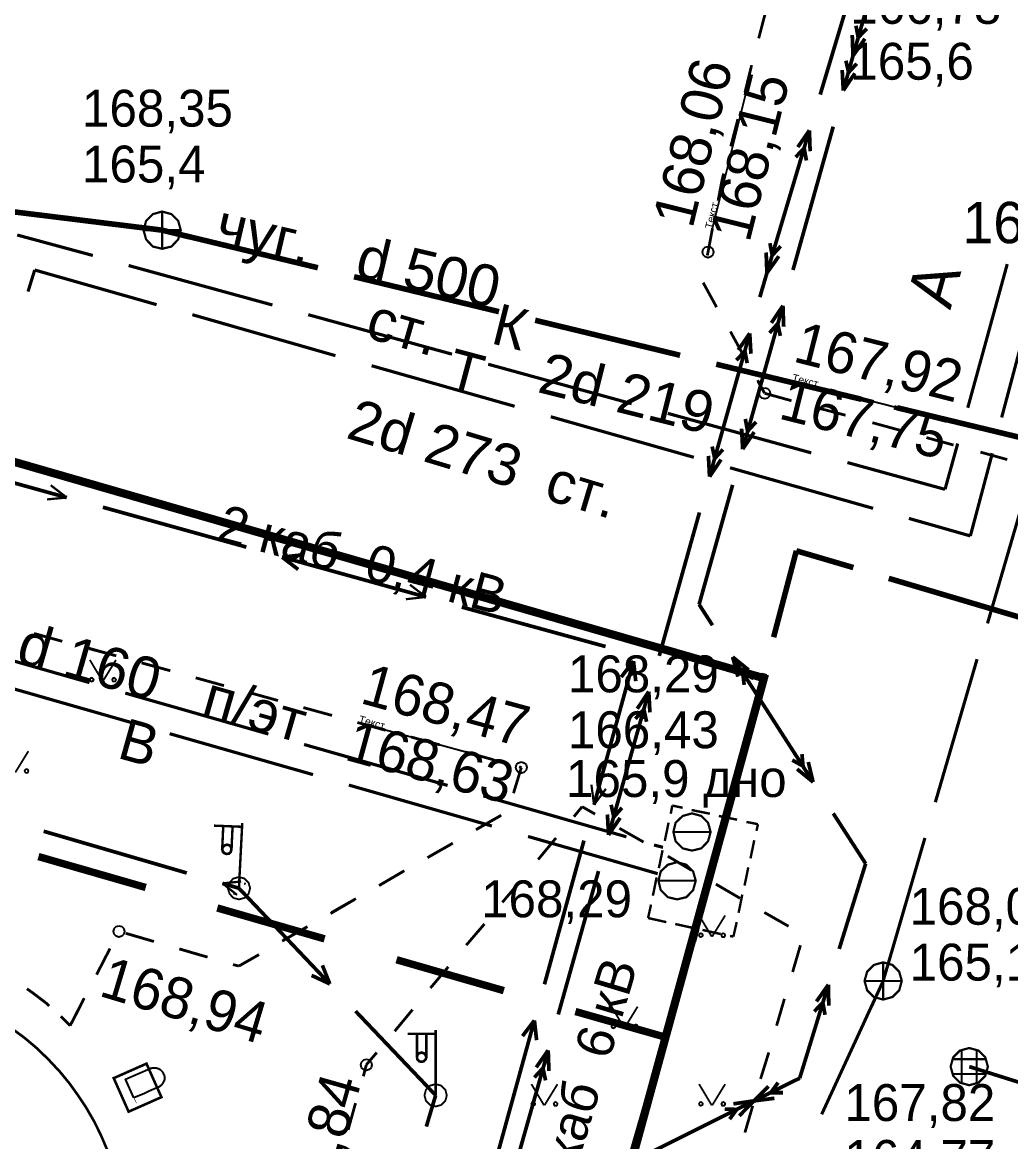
# Model space of a CAD drawing. Extents: x -2634 to -2115, y -2142 to -1393.
# Drawn here: x -2257.2 to -2230.68, y -1646.14 to -1616.09 of the extents above; entities that cross this region are included whole.
import ezdxf

# ---------------------------------------------------------------- set-up
doc = ezdxf.new("R2010")
doc.units = 0
doc.header["$MEASUREMENT"] = 0
for name, color, linetype in [('500_Геодез-Пункты_гео', 7, 'Continuous'), ('500_Дополн-Бордюры__п', 7, 'Continuous'), ('500_Дороги-Проезжие_ч', 7, 'Continuous'), ('500_Линии_-Фонари_час', 7, 'Continuous'), ('500_Линии_-Электрокаб', 7, 'Continuous'), ('500_Объект-Опоры', 7, 'Continuous'), ('500_Растит-Газоны__са', 7, 'Continuous'), ('500_Рельеф-Высотные_о', 7, 'Continuous'), ('500_Сооруж-Памятники_', 7, 'Continuous'), ('500_Строен-Здания', 7, 'Continuous'), ('500_Трубоп-Водопровод', 7, 'Continuous'), ('500_Трубоп-Канализаци', 7, 'Continuous'), ('500_Трубоп-Смотровые_', 7, 'Continuous'), ('500_Трубоп-Сооружения', 7, 'Continuous'), ('500_Трубоп-Теплосети', 7, 'Continuous'), ('Красные_ли-Красные_ли', 7, 'Continuous'), ('Красные_ли-Линии_регу', 7, 'Continuous')]:
    doc.layers.add(name, color=color, linetype=linetype)
doc.styles.add('TARIAL', font='Arial')

# ---------------------------------------------------------------- blocks, each defined once
blk = doc.blocks.new('block_25')
at = {"layer": '500_Растит-Газоны__са', "color": 0, "const_width": 0.05}
for points in [[(2.35, 3.02), (2.69, 2.45)], [(2.7, 2.45), (3.05, 3.02)], [(0, 0.57), (0.34, 0)], [(0.35, 0), (0.7, 0.57)]]:
    blk.add_lwpolyline(points, dxfattribs=at)
for points in [[(2.4, 2.54), (2.42, 2.53), (2.44, 2.51), (2.45, 2.49), (2.44, 2.46), (2.42, 2.45), (2.4, 2.44), (2.37, 2.45), (2.36, 2.46), (2.35, 2.49), (2.36, 2.51), (2.37, 2.53)], [(3, 2.54), (3.02, 2.53), (3.04, 2.51), (3.05, 2.49), (3.04, 2.46), (3.02, 2.44), (3, 2.44), (2.97, 2.44), (2.96, 2.46), (2.95, 2.49), (2.96, 2.51), (2.97, 2.53)], [(0.05, 0.09), (0.07, 0.08), (0.09, 0.06), (0.1, 0.04), (0.09, 0.01), (0.07, 0), (0.05, -0.01), (0.02, 0), (0.01, 0.01), (0, 0.04), (0.01, 0.06), (0.02, 0.08)], [(0.65, 0.09), (0.68, 0.08), (0.69, 0.06), (0.7, 0.04), (0.69, 0.01), (0.68, -0.01), (0.65, -0.01), (0.63, -0.01), (0.61, 0.01), (0.6, 0.04), (0.61, 0.06), (0.63, 0.08)]]:
    blk.add_lwpolyline(points, close=True, dxfattribs=at)

msp = doc.modelspace()

# ---------------------------------------------------------------- linework, layer by layer
at = {"layer": '500_Дополн-Бордюры__п', "color": 1, "const_width": 0.075}
for points in [[(-2237.25, -1615.79), (-2237.44, -1616.52)], [(-2237.63, -1617.24), (-2237.81, -1617.97)], [(-2238, -1618.69), (-2238.19, -1619.42)], [(-2238.38, -1620.15), (-2238.42, -1620.3)], [(-2238.42, -1620.3), (-2238.53, -1620.88)], [(-2238.68, -1621.62), (-2238.8, -1622.26)], [(-2238.8, -1622.26), (-2238.82, -1622.35)], [(-2238.93, -1623.08), (-2238.57, -1623.74)], [(-2238.2, -1624.39), (-2237.84, -1625.05)], [(-2237.47, -1625.7), (-2237.28, -1626.05)], [(-2237.28, -1626.05), (-2237.45, -1625.75)], [(-2237.28, -1626.05), (-2236.56, -1626.25)], [(-2235.83, -1626.45), (-2235.11, -1626.64)], [(-2234.39, -1626.84), (-2233.66, -1627.04)], [(-2232.94, -1627.24), (-2232.21, -1627.44)], [(-2231.49, -1627.63), (-2230.77, -1627.83)], [(-2256.89, -1632.5), (-2256.17, -1632.7)], [(-2256.85, -1632.51), (-2256.13, -1632.71)], [(-2255.44, -1632.89), (-2254.72, -1633.09)], [(-2255.4, -1632.91), (-2254.68, -1633.1)], [(-2254, -1633.29), (-2253.27, -1633.49)], [(-2253.96, -1633.3), (-2253.23, -1633.5)], [(-2252.55, -1633.69), (-2251.83, -1633.89)], [(-2252.51, -1633.7), (-2251.79, -1633.9)], [(-2251.1, -1634.09), (-2250.38, -1634.29)], [(-2251.06, -1634.1), (-2250.34, -1634.3)], [(-2249.66, -1634.49), (-2248.93, -1634.69)], [(-2249.62, -1634.5), (-2248.89, -1634.7)], [(-2248.21, -1634.89), (-2247.49, -1635.08)], [(-2248.17, -1634.9), (-2247.45, -1635.1)], [(-2246.77, -1635.28), (-2246.04, -1635.48)], [(-2246.73, -1635.29), (-2246, -1635.49)], [(-2245.32, -1635.68), (-2244.6, -1635.88)], [(-2245.28, -1635.69), (-2244.56, -1635.89)], [(-2243.87, -1636.08), (-2243.81, -1636.1)], [(-2243.83, -1636.09), (-2243.81, -1636.1)], [(-2243.81, -1636.1), (-2244.02, -1636.79)], [(-2243.81, -1636.1), (-2244.01, -1636.75)], [(-2242.18, -1637.15), (-2242.4, -1637.42)], [(-2241.83, -1637.35), (-2242.18, -1637.15)], [(-2244.38, -1637.4), (-2245.03, -1637.77)], [(-2244.35, -1637.38), (-2245, -1637.75)], [(-2240.53, -1638.1), (-2241.18, -1637.73)], [(-2245.68, -1638.15), (-2246.33, -1638.52)], [(-2245.65, -1638.13), (-2246.3, -1638.5)], [(-2242.88, -1637.99), (-2243.36, -1638.57)], [(-2239.24, -1638.86), (-2239.88, -1638.48)], [(-2246.98, -1638.89), (-2247.63, -1639.27)], [(-2246.95, -1638.87), (-2247.6, -1639.25)], [(-2243.84, -1639.15), (-2244.32, -1639.72)], [(-2237.94, -1639.61), (-2238.59, -1639.23)], [(-2248.28, -1639.64), (-2248.93, -1640.02)], [(-2248.25, -1639.62), (-2248.9, -1639.99)], [(-2236.64, -1640.36), (-2237.29, -1639.99)], [(-2244.8, -1640.3), (-2245.29, -1640.87)], [(-2253.71, -1640.76), (-2254.43, -1640.55)], [(-2253.67, -1640.77), (-2254.39, -1640.56)], [(-2249.58, -1640.39), (-2250.23, -1640.76)], [(-2249.55, -1640.37), (-2250.2, -1640.74)], [(-2236.53, -1641.59), (-2236.32, -1640.87)], [(-2254.87, -1641), (-2255.21, -1641.66)], [(-2254.85, -1640.96), (-2255.19, -1641.62)], [(-2252.27, -1641.18), (-2252.99, -1640.97)], [(-2252.23, -1641.19), (-2252.95, -1640.98)], [(-2250.85, -1641.12), (-2251.39, -1641.43)], [(-2250.88, -1641.14), (-2251.39, -1641.43)], [(-2251.39, -1641.43), (-2251.55, -1641.39)], [(-2251.39, -1641.43), (-2251.51, -1641.4)], [(-2245.77, -1641.45), (-2246.25, -1642.02)], [(-2257.08, -1642.04), (-2256.95, -1642.13)], [(-2256.95, -1642.13), (-2256.58, -1642.41)], [(-2255.56, -1642.33), (-2255.9, -1642.99)], [(-2255.54, -1642.29), (-2255.88, -1642.96)], [(-2236.96, -1643.03), (-2236.75, -1642.31)], [(-2256.58, -1642.41), (-2256.48, -1642.5)], [(-2246.73, -1642.6), (-2247.21, -1643.18)], [(-2255.92, -1643.03), (-2256.17, -1642.78)], [(-2255.92, -1643.03), (-2255.76, -1642.72)], [(-2255.92, -1643.03), (-2255.76, -1642.72)], [(-2255.94, -1643.01), (-2255.92, -1643.03)], [(-2247.69, -1643.75), (-2247.97, -1644.08)], [(-2237.39, -1644.46), (-2237.17, -1643.75)], [(-2247.97, -1644.08), (-2248.05, -1644.39)], [(-2248.26, -1645.11), (-2248.46, -1645.83)], [(-2237.81, -1645.9), (-2237.6, -1645.18)]]:
    msp.add_lwpolyline(points, dxfattribs=at)
at = {"layer": '500_Линии_-Фонари_час', "color": 0, "const_width": 0.065}
for points in [[(-2251.39, -1639.34), (-2251.3, -1637.59)], [(-2252.06, -1637.66), (-2251.31, -1637.69)], [(-2251.84, -1638.32), (-2251.81, -1637.67)], [(-2251.59, -1638.33), (-2251.56, -1637.68)], [(-2251.84, -1638.29), (-2251.83, -1638.17)], [(-2251.84, -1638.29), (-2251.83, -1638.17)], [(-2251.59, -1638.3), (-2251.58, -1638.18)], [(-2251.59, -1638.28), (-2251.59, -1638.28)], [(-2246.86, -1643.25), (-2246.11, -1643.25)], [(-2246.61, -1643.9), (-2246.61, -1643.25)], [(-2246.36, -1643.9), (-2246.36, -1643.25)], [(-2246.11, -1644.9), (-2246.11, -1643.15)], [(-2246.61, -1643.88), (-2246.61, -1643.75)], [(-2246.61, -1643.88), (-2246.61, -1643.75)], [(-2246.36, -1643.88), (-2246.36, -1643.75)], [(-2246.36, -1643.85), (-2246.36, -1643.85)]]:
    msp.add_lwpolyline(points, dxfattribs=at)
at = {"layer": '500_Линии_-Фонари_час', "color": 0, "const_width": 0.07}
for points in [[(-2251.84, -1638.29), (-2251.82, -1638.23), (-2251.77, -1638.19), (-2251.71, -1638.17), (-2251.64, -1638.19), (-2251.6, -1638.24), (-2251.59, -1638.3), (-2251.61, -1638.37), (-2251.65, -1638.41), (-2251.72, -1638.42), (-2251.78, -1638.4), (-2251.82, -1638.36)], [(-2246.61, -1643.88), (-2246.6, -1643.82), (-2246.55, -1643.77), (-2246.49, -1643.75), (-2246.43, -1643.77), (-2246.38, -1643.82), (-2246.36, -1643.88), (-2246.38, -1643.94), (-2246.43, -1643.99), (-2246.49, -1644), (-2246.55, -1643.99), (-2246.6, -1643.94)]]:
    msp.add_lwpolyline(points, close=True, dxfattribs=at)
at = {"layer": '500_Линии_-Электрокаб', "color": 12, "const_width": 0.1}
for points in [[(-2234.91, -1616.99), (-2233.81, -1613.14)], [(-2235.79, -1618.03), (-2234.64, -1614.2)], [(-2234.77, -1616.5), (-2234.83, -1616.18)], [(-2234.77, -1616.5), (-2234.54, -1616.26)], [(-2234.91, -1616.99), (-2234.93, -1616.43)], [(-2234.91, -1616.99), (-2234.59, -1616.53)], [(-2235.17, -1617.92), (-2234.91, -1616.99)], [(-2235.03, -1617.43), (-2235.1, -1617.12)], [(-2235.17, -1617.92), (-2235.2, -1617.37)], [(-2235.17, -1617.92), (-2234.86, -1617.46)], [(-2235.03, -1617.44), (-2234.81, -1617.2)], [(-2236.52, -1622.74), (-2235.44, -1618.89)], [(-2237.22, -1622.82), (-2236.08, -1618.99)], [(-2236.39, -1619.44), (-2236.08, -1618.99)], [(-2236.06, -1619.55), (-2236.08, -1618.99)], [(-2236.45, -1619.71), (-2236.22, -1619.47)], [(-2236.16, -1619.8), (-2236.22, -1619.47)], [(-2237.22, -1622.82), (-2237.24, -1622.27)], [(-2237.08, -1622.33), (-2237.14, -1622.02)], [(-2237.07, -1622.34), (-2236.85, -1622.1)], [(-2237.22, -1622.82), (-2236.9, -1622.37)], [(-2237.41, -1623.47), (-2237.22, -1622.82)], [(-2237.87, -1627.55), (-2236.79, -1623.7)], [(-2237.1, -1624.16), (-2236.79, -1623.7)], [(-2236.77, -1624.26), (-2236.79, -1623.7)], [(-2237.15, -1624.43), (-2236.93, -1624.18)], [(-2236.86, -1624.51), (-2236.93, -1624.18)], [(-2238.76, -1628.29), (-2237.68, -1624.44)], [(-2237.99, -1624.89), (-2237.68, -1624.44)], [(-2237.65, -1624.99), (-2237.68, -1624.44)], [(-2238.04, -1625.16), (-2237.81, -1624.92)], [(-2237.75, -1625.24), (-2237.81, -1624.92)], [(-2237.74, -1627.06), (-2237.8, -1626.74)], [(-2237.87, -1627.55), (-2237.9, -1627)], [(-2237.87, -1627.55), (-2237.56, -1627.09)], [(-2237.73, -1627.06), (-2237.51, -1626.82)], [(-2238.62, -1627.8), (-2238.69, -1627.48)], [(-2238.62, -1627.8), (-2238.4, -1627.56)], [(-2238.76, -1628.29), (-2238.79, -1627.73)], [(-2238.76, -1628.29), (-2238.45, -1627.83)], [(-2239.04, -1631.72), (-2238.14, -1628.51)], [(-2240.11, -1633.1), (-2239.03, -1629.25)], [(-2238.68, -1632.28), (-2239.04, -1631.72)], [(-2235.98, -1636.49), (-2238.14, -1633.13)], [(-2238, -1633.66), (-2238.14, -1633.13)], [(-2237.71, -1633.48), (-2238.14, -1633.13)], [(-2237.83, -1633.88), (-2237.87, -1633.55)], [(-2237.58, -1633.71), (-2237.87, -1633.55)], [(-2241.47, -1637.91), (-2240.39, -1634.06)], [(-2240.7, -1634.52), (-2240.39, -1634.06)], [(-2240.36, -1634.62), (-2240.39, -1634.06)], [(-2240.75, -1634.79), (-2240.52, -1634.54)], [(-2240.45, -1634.87), (-2240.52, -1634.54)], [(-2236.25, -1636.06), (-2236.28, -1635.74)], [(-2236.25, -1636.06), (-2236.54, -1635.9)], [(-2235.98, -1636.49), (-2236.11, -1635.95)], [(-2235.98, -1636.49), (-2236.41, -1636.14)], [(-2241.33, -1637.42), (-2241.4, -1637.1)], [(-2241.33, -1637.43), (-2241.11, -1637.18)], [(-2241.47, -1637.91), (-2241.5, -1637.36)], [(-2241.47, -1637.91), (-2241.16, -1637.45)], [(-2234.57, -1638.68), (-2235.44, -1637.33)], [(-2235.28, -1640.97), (-2234.57, -1638.68)], [(-2242.82, -1642.73), (-2241.74, -1638.88)], [(-2236.34, -1644.44), (-2235.57, -1641.93)], [(-2235.89, -1642.38), (-2235.57, -1641.93)], [(-2235.56, -1642.49), (-2235.57, -1641.93)], [(-2235.95, -1642.65), (-2235.72, -1642.41)], [(-2235.66, -1642.74), (-2235.72, -1642.41)], [(-2244.18, -1647.54), (-2243.09, -1643.69)], [(-2243.41, -1644.15), (-2243.09, -1643.69)], [(-2243.07, -1644.25), (-2243.09, -1643.69)], [(-2243.46, -1644.42), (-2243.23, -1644.17)], [(-2243.16, -1644.5), (-2243.23, -1644.17)], [(-2237.57, -1645.05), (-2236.34, -1644.44)], [(-2237.57, -1645.05), (-2237.18, -1644.66)], [(-2237.11, -1644.82), (-2236.92, -1644.56)], [(-2237.57, -1645.05), (-2241.15, -1646.84)], [(-2237.57, -1645.05), (-2238.12, -1645.13)], [(-2237.57, -1645.05), (-2237.96, -1645.45)], [(-2237.57, -1645.05), (-2237.02, -1644.98)], [(-2237.12, -1644.83), (-2236.79, -1644.83)], [(-2238.02, -1645.28), (-2238.35, -1645.27)], [(-2238.03, -1645.28), (-2238.22, -1645.54)]]:
    msp.add_lwpolyline(points, dxfattribs=at)
at = {"layer": '500_Линии_-Электрокаб', "color": 1}
for points, const_width in [([(-2234.91, -1616.99), (-2235.04, -1617.47)], 0.06), ([(-2237.22, -1622.82), (-2237.36, -1623.3)], 0.06), ([(-2256.01, -1628.85), (-2259.86, -1627.78)], 0.1), ([(-2256.01, -1628.85), (-2256.44, -1628.52)], 0.06), ([(-2256.01, -1628.85), (-2256.54, -1628.9)], 0.06), ([(-2251.19, -1630.18), (-2255.04, -1629.11)], 0.1), ([(-2249.69, -1630.39), (-2250.23, -1630.45)], 0.1), ([(-2246.37, -1631.52), (-2250.23, -1630.45)], 0.1), ([(-2249.8, -1630.78), (-2250.23, -1630.45)], 0.1), ([(-2246.37, -1631.52), (-2246.8, -1631.19)], 0.06), ([(-2246.37, -1631.52), (-2246.91, -1631.58)], 0.06), ([(-2241.55, -1632.85), (-2245.41, -1631.79)], 0.1), ([(-2241.86, -1637.1), (-2240.8, -1633.24)], 0.1), ([(-2241.13, -1633.67), (-2240.8, -1633.24)], 0.1), ([(-2240.74, -1633.78), (-2240.8, -1633.24)], 0.1), ([(-2241.86, -1637.1), (-2241.93, -1636.56)], 0.06), ([(-2241.86, -1637.1), (-2241.54, -1636.67)], 0.06), ([(-2256.63, -1637.81), (-2252.79, -1638.93)], 0.1), ([(-2243.19, -1641.92), (-2242.13, -1638.06)], 0.1), ([(-2251.83, -1639.21), (-2251.39, -1639.34)], 0.1), ([(-2251.83, -1639.21), (-2251.33, -1639.16)], 0.06), ([(-2251.83, -1639.21), (-2251.44, -1639.52)], 0.06), ([(-2251.39, -1639.34), (-2248.95, -1641.91)], 0.1), ([(-2251.25, -1639.21), (-2251.21, -1639.23)], 0.06), ([(-2251.52, -1639.47), (-2251.5, -1639.51)], 0.06), ([(-2249.15, -1641.41), (-2248.95, -1641.91)], 0.1), ([(-2249.44, -1641.68), (-2248.95, -1641.91)], 0.1), ([(-2248.26, -1642.64), (-2246.11, -1644.9)], 0.1), ([(-2244.52, -1646.74), (-2243.46, -1642.89)], 0.1), ([(-2243.78, -1643.31), (-2243.46, -1642.89)], 0.1), ([(-2243.4, -1643.42), (-2243.46, -1642.89)], 0.1), ([(-2246.11, -1644.9), (-2246.36, -1645.74)], 0.1)]:
    msp.add_lwpolyline(points, dxfattribs=dict(at, const_width=const_width))
at = {"layer": '500_Объект-Опоры', "color": 1, "const_width": 0.05}
for points in [[(-2251.39, -1639.04), (-2251.24, -1639.08), (-2251.13, -1639.19), (-2251.09, -1639.34), (-2251.13, -1639.49), (-2251.24, -1639.6), (-2251.39, -1639.64), (-2251.54, -1639.6), (-2251.64, -1639.49), (-2251.69, -1639.34), (-2251.64, -1639.19), (-2251.54, -1639.08)], [(-2246.11, -1644.6), (-2245.96, -1644.64), (-2245.85, -1644.75), (-2245.81, -1644.9), (-2245.85, -1645.05), (-2245.96, -1645.16), (-2246.11, -1645.2), (-2246.26, -1645.16), (-2246.37, -1645.05), (-2246.41, -1644.9), (-2246.37, -1644.75), (-2246.26, -1644.64)]]:
    msp.add_lwpolyline(points, close=True, dxfattribs=at)
at = {"layer": '500_Рельеф-Высотные_о', "color": 0, "const_width": 0.05}
for points in [[(-2238.69, -1621.65), (-2237.68, -1617.57)], [(-2236.56, -1625.72), (-2232.48, -1626.75)], [(-2248.19, -1634.89), (-2244.14, -1636)]]:
    msp.add_lwpolyline(points, dxfattribs=at)
at = {"layer": '500_Рельеф-Высотные_о', "color": 0}
for points in [[(-2238.8, -1622.11), (-2238.73, -1622.13), (-2238.67, -1622.18), (-2238.65, -1622.26), (-2238.67, -1622.33), (-2238.73, -1622.39), (-2238.8, -1622.41), (-2238.88, -1622.39), (-2238.93, -1622.33), (-2238.95, -1622.26), (-2238.93, -1622.18), (-2238.88, -1622.13)], [(-2237.28, -1625.9), (-2237.2, -1625.92), (-2237.15, -1625.98), (-2237.13, -1626.05), (-2237.15, -1626.13), (-2237.2, -1626.18), (-2237.28, -1626.2), (-2237.35, -1626.18), (-2237.41, -1626.13), (-2237.43, -1626.05), (-2237.41, -1625.98), (-2237.35, -1625.92)], [(-2243.81, -1635.95), (-2243.74, -1635.97), (-2243.68, -1636.02), (-2243.66, -1636.1), (-2243.68, -1636.17), (-2243.74, -1636.23), (-2243.81, -1636.25), (-2243.89, -1636.23), (-2243.94, -1636.17), (-2243.96, -1636.1), (-2243.94, -1636.02), (-2243.89, -1635.97)], [(-2254.61, -1640.35), (-2254.53, -1640.37), (-2254.48, -1640.42), (-2254.46, -1640.5), (-2254.48, -1640.57), (-2254.53, -1640.63), (-2254.61, -1640.65), (-2254.68, -1640.63), (-2254.74, -1640.57), (-2254.76, -1640.5), (-2254.74, -1640.42), (-2254.68, -1640.37)], [(-2247.97, -1643.93), (-2247.89, -1643.95), (-2247.84, -1644.01), (-2247.82, -1644.08), (-2247.84, -1644.16), (-2247.89, -1644.21), (-2247.97, -1644.23), (-2248.04, -1644.21), (-2248.1, -1644.16), (-2248.12, -1644.08), (-2248.1, -1644.01), (-2248.04, -1643.95)]]:
    msp.add_lwpolyline(points, close=True, dxfattribs=at)
at = {"layer": '500_Сооруж-Памятники_', "color": 0, "const_width": 0.07}
msp.add_lwpolyline([(-2253.47, -1644.95), (-2253.87, -1644.05), (-2254.75, -1644.44), (-2254.35, -1645.34)], close=True, dxfattribs=at)
at = {"layer": '500_Сооруж-Памятники_', "color": 0}
msp.add_lwpolyline([(-2254.21, -1644.97), (-2254.43, -1644.47), (-2253.77, -1644.18), (-2253.76, -1644.17), (-2253.74, -1644.17), (-2253.73, -1644.17), (-2253.72, -1644.16), (-2253.71, -1644.16), (-2253.69, -1644.16), (-2253.68, -1644.16), (-2253.67, -1644.16), (-2253.65, -1644.16), (-2253.64, -1644.16), (-2253.63, -1644.16), (-2253.62, -1644.16), (-2253.61, -1644.16), (-2253.6, -1644.16), (-2253.59, -1644.17), (-2253.59, -1644.17), (-2253.58, -1644.17), (-2253.57, -1644.18), (-2253.56, -1644.18), (-2253.55, -1644.18), (-2253.54, -1644.19), (-2253.53, -1644.19), (-2253.53, -1644.2), (-2253.51, -1644.2), (-2253.51, -1644.21), (-2253.5, -1644.21), (-2253.49, -1644.22), (-2253.48, -1644.23), (-2253.48, -1644.23), (-2253.47, -1644.24), (-2253.46, -1644.25), (-2253.45, -1644.26), (-2253.45, -1644.26), (-2253.44, -1644.27), (-2253.44, -1644.28), (-2253.43, -1644.29), (-2253.43, -1644.29), (-2253.42, -1644.3), (-2253.42, -1644.31), (-2253.42, -1644.32), (-2253.41, -1644.32), (-2253.41, -1644.33), (-2253.4, -1644.35), (-2253.4, -1644.36), (-2253.4, -1644.37), (-2253.4, -1644.38), (-2253.39, -1644.39), (-2253.39, -1644.4), (-2253.39, -1644.41), (-2253.39, -1644.42), (-2253.39, -1644.43), (-2253.39, -1644.44), (-2253.39, -1644.45), (-2253.39, -1644.46), (-2253.39, -1644.47), (-2253.39, -1644.48), (-2253.4, -1644.49), (-2253.4, -1644.5), (-2253.4, -1644.51), (-2253.4, -1644.52), (-2253.41, -1644.53), (-2253.41, -1644.54), (-2253.41, -1644.54), (-2253.42, -1644.55), (-2253.42, -1644.56), (-2253.43, -1644.57), (-2253.43, -1644.58), (-2253.44, -1644.58), (-2253.44, -1644.59), (-2253.45, -1644.6), (-2253.45, -1644.6), (-2253.46, -1644.61), (-2253.46, -1644.62), (-2253.47, -1644.63), (-2253.48, -1644.63), (-2253.48, -1644.64), (-2253.5, -1644.65), (-2253.51, -1644.66), (-2253.52, -1644.67), (-2253.54, -1644.68), (-2253.55, -1644.68), (-2253.8, -1644.79), (-2253.92, -1644.85)], close=True, dxfattribs=at)
for points, const_width in [([(-2254.43, -1644.47), (-2254.14, -1645.11)], 0.015), ([(-2254.41, -1644.47), (-2254.19, -1644.97)], 0.005)]:
    msp.add_lwpolyline(points, dxfattribs=dict(at, const_width=const_width))
at = {"layer": '500_Строен-Здания', "color": 0, "const_width": 0.07}
msp.add_lwpolyline([(-2257.48, -1643.11), (-2257.14, -1643.36), (-2256.82, -1643.63), (-2256.51, -1643.93), (-2256.22, -1644.24), (-2256.2, -1644.26), (-2255.93, -1644.59), (-2255.73, -1644.87), (-2255.49, -1645.23), (-2255.27, -1645.61), (-2255.08, -1646), (-2254.91, -1646.4)], dxfattribs=at)
at = {"layer": '500_Трубоп-Водопровод', "color": 94}
for points, const_width in [([(-2237.04, -1632.6), (-2236.43, -1630.28)], 0.15), ([(-2236.43, -1630.28), (-2234.9, -1630.73)], 0.15), ([(-2233.95, -1631.02), (-2230.11, -1632.16)], 0.15), ([(-2259.25, -1632.72), (-2255.4, -1633.82)], 0.085), ([(-2238.29, -1637.44), (-2237.29, -1633.57)], 0.15), ([(-2258.05, -1633.81), (-2254.21, -1634.91)], 0.085), ([(-2254.44, -1634.1), (-2250.6, -1635.2)], 0.085), ([(-2253.25, -1635.19), (-2249.4, -1636.29)], 0.085), ([(-2249.64, -1635.48), (-2245.79, -1636.58)], 0.085), ([(-2248.44, -1636.57), (-2244.6, -1637.67)], 0.085), ([(-2244.83, -1636.86), (-2240.99, -1637.96)], 0.085), ([(-2243.63, -1637.95), (-2240.15, -1638.95)], 0.085), ([(-2240.01, -1638.24), (-2240.25, -1638.18)], 0.085), ([(-2240.02, -1638.24), (-2240.01, -1638.24)], 0.085), ([(-2240.15, -1638.95), (-2240.39, -1638.88)], 0.085), ([(-2239.71, -1642.53), (-2239.1, -1640.43)], 0.15), ([(-2239.1, -1640.43), (-2239.19, -1640.76)], 0.15), ([(-2241.1, -1647.33), (-2239.99, -1643.49)], 0.15)]:
    msp.add_lwpolyline(points, dxfattribs=dict(at, const_width=const_width))
at = {"layer": '500_Трубоп-Канализаци', "color": 34}
for points, const_width in [([(-2253.45, -1621.67), (-2257.42, -1621.18)], 0.15), ([(-2249.27, -1622.68), (-2253.16, -1621.74)], 0.15), ([(-2244.41, -1623.86), (-2248.3, -1622.92)], 0.15), ([(-2239.55, -1625.03), (-2243.44, -1624.09)], 0.15), ([(-2234.69, -1626.21), (-2238.58, -1625.27)], 0.15), ([(-2229.83, -1627.38), (-2233.72, -1626.44)], 0.15), ([(-2231.3, -1632.23), (-2230.18, -1628.39)], 0.085), ([(-2232.7, -1637.03), (-2231.58, -1633.19)], 0.085), ([(-2234.1, -1641.83), (-2232.98, -1637.99)], 0.085), ([(-2235.75, -1645.41), (-2234.1, -1641.83)], 0.085), ([(-2234.1, -1641.83), (-2234.41, -1642.51)], 0.085)]:
    msp.add_lwpolyline(points, dxfattribs=dict(at, const_width=const_width))
at = {"layer": '500_Трубоп-Канализаци', "color": 32}
for points, const_width in [([(-2253.45, -1621.67), (-2252.72, -1621.85)], 0.15), ([(-2231.79, -1644.13), (-2229.76, -1644.77)], 0.1)]:
    msp.add_lwpolyline(points, dxfattribs=dict(at, const_width=const_width))
at = {"layer": '500_Трубоп-Смотровые_', "color": 0, "const_width": 0.06}
for points in [[(-2253.45, -1621.17), (-2253.2, -1621.24), (-2253.02, -1621.42), (-2252.95, -1621.67), (-2253.02, -1621.92), (-2253.2, -1622.11), (-2253.45, -1622.17), (-2253.7, -1622.11), (-2253.88, -1621.92), (-2253.95, -1621.67), (-2253.88, -1621.42), (-2253.7, -1621.24)], [(-2239.23, -1637.33), (-2238.98, -1637.4), (-2238.8, -1637.58), (-2238.73, -1637.83), (-2238.8, -1638.08), (-2238.98, -1638.27), (-2239.23, -1638.33), (-2239.48, -1638.27), (-2239.67, -1638.08), (-2239.73, -1637.83), (-2239.67, -1637.58), (-2239.48, -1637.4)], [(-2239.63, -1638.64), (-2239.38, -1638.71), (-2239.2, -1638.89), (-2239.13, -1639.14), (-2239.2, -1639.39), (-2239.38, -1639.58), (-2239.63, -1639.64), (-2239.88, -1639.58), (-2240.07, -1639.39), (-2240.13, -1639.14), (-2240.07, -1638.89), (-2239.88, -1638.71)], [(-2234.1, -1641.33), (-2233.85, -1641.4), (-2233.67, -1641.58), (-2233.6, -1641.83), (-2233.67, -1642.08), (-2233.85, -1642.26), (-2234.1, -1642.33), (-2234.35, -1642.26), (-2234.53, -1642.08), (-2234.6, -1641.83), (-2234.53, -1641.58), (-2234.35, -1641.4)], [(-2231.79, -1643.63), (-2231.54, -1643.7), (-2231.36, -1643.88), (-2231.29, -1644.13), (-2231.36, -1644.38), (-2231.54, -1644.56), (-2231.79, -1644.63), (-2232.04, -1644.56), (-2232.22, -1644.38), (-2232.29, -1644.13), (-2232.22, -1643.88), (-2232.04, -1643.7)]]:
    msp.add_lwpolyline(points, close=True, dxfattribs=at)
at = {"layer": '500_Трубоп-Смотровые_', "color": 0, "const_width": 0.055}
for points in [[(-2253.45, -1622.17), (-2253.45, -1621.17)], [(-2253.95, -1621.67), (-2252.95, -1621.67)], [(-2239.73, -1637.83), (-2238.73, -1637.83)], [(-2240.13, -1639.14), (-2239.13, -1639.14)], [(-2234.1, -1642.33), (-2234.1, -1641.33)], [(-2234.6, -1641.83), (-2233.6, -1641.83)], [(-2231.99, -1644.58), (-2231.99, -1643.68)], [(-2231.59, -1644.58), (-2231.59, -1643.68)], [(-2232.24, -1643.93), (-2231.34, -1643.93)], [(-2232.24, -1644.33), (-2231.34, -1644.33)]]:
    msp.add_lwpolyline(points, dxfattribs=at)
at = {"layer": '500_Трубоп-Смотровые_', "color": 0}
msp.add_lwpolyline([(-2232.09, -1644.08), (-2232.09, -1644.08)], dxfattribs=at)
at = {"layer": '500_Трубоп-Сооружения', "color": 0, "const_width": 0.065}
for points in [[(-2239.76, -1637.12), (-2239.8, -1637.34)], [(-2239.48, -1637.18), (-2239.76, -1637.12)], [(-2238.75, -1637.34), (-2239.24, -1637.24)], [(-2239.86, -1637.58), (-2239.96, -1638.07)], [(-2238.02, -1637.5), (-2238.51, -1637.4)], [(-2237.46, -1637.62), (-2237.77, -1637.56)], [(-2237.5, -1637.8), (-2237.46, -1637.62)], [(-2237.66, -1638.54), (-2237.56, -1638.05)], [(-2240.02, -1638.32), (-2240.12, -1638.8)], [(-2237.82, -1639.27), (-2237.72, -1638.78)], [(-2240.18, -1639.05), (-2240.28, -1639.54)], [(-2237.98, -1640), (-2237.88, -1639.51)], [(-2240.33, -1639.78), (-2240.41, -1640.14)], [(-2240.41, -1640.14), (-2239.92, -1640.25)], [(-2238.12, -1640.64), (-2238.03, -1640.25)], [(-2239.68, -1640.3), (-2239.19, -1640.41)], [(-2238.95, -1640.46), (-2238.46, -1640.57)], [(-2238.21, -1640.62), (-2238.12, -1640.64)]]:
    msp.add_lwpolyline(points, dxfattribs=at)
at = {"layer": '500_Трубоп-Теплосети', "color": 174, "const_width": 0.085}
for points in [[(-2255.31, -1622.35), (-2257.34, -1621.8)], [(-2256.87, -1622.74), (-2257.05, -1623.32)], [(-2253.6, -1623.67), (-2256.87, -1622.74)], [(-2250.49, -1623.68), (-2254.35, -1622.62)], [(-2230.77, -1622.58), (-2231.83, -1626.44)], [(-2229.89, -1622.83), (-2230.92, -1626.7)], [(-2248.8, -1625.04), (-2252.64, -1623.94)], [(-2245.67, -1625), (-2249.53, -1623.94)], [(-2240.85, -1626.33), (-2244.7, -1625.27)], [(-2243.99, -1626.4), (-2247.83, -1625.31)], [(-2239.18, -1627.77), (-2243.02, -1626.68)], [(-2236.03, -1627.65), (-2239.88, -1626.59)], [(-2232.1, -1627.4), (-2232.44, -1628.63)], [(-2231.17, -1627.66), (-2231.76, -1629.88)], [(-2232.44, -1628.63), (-2235.06, -1627.91)], [(-2234.37, -1629.14), (-2238.21, -1628.05)], [(-2231.76, -1629.88), (-2233.41, -1629.41)]]:
    msp.add_lwpolyline(points, dxfattribs=at)
at = {"layer": 'Красные_ли-Красные_ли', "color": 12, "const_width": 0.22}
msp.add_lwpolyline([(-2284.3, -1701.86), (-2245.52, -1663.72), (-2237.3, -1633.7), (-2402.37, -1586.05), (-2505.18, -1957.78), (-2366.43, -1997.8)], close=True, dxfattribs=at)
at = {"layer": 'Красные_ли-Линии_регу', "color": 0, "const_width": 0.2}
for points in [[(-2256.77, -1638.49), (-2253.89, -1639.32)], [(-2251.97, -1639.87), (-2249.09, -1640.7)], [(-2247.16, -1641.26), (-2244.28, -1642.09)], [(-2242.36, -1642.65), (-2239.94, -1643.34)]]:
    msp.add_lwpolyline(points, dxfattribs=at)

# ---------------------------------------------------------------- block references
at = {"layer": '500_Растит-Газоны__са'}
for p in [(-2257.74, -1636.23), (-2241.39, -1643.09), (-2245.89, -1647.62), (-2241.39, -1647.62)]:
    msp.add_blockref('block_25', p, dxfattribs=at)

# ---------------------------------------------------------------- texts
at = {"layer": '500_Геодез-Пункты_гео', "color": 0}
msp.add_text('168,056', height=1.11, dxfattribs=at).set_placement((-2231.97, -1622.02))
at = {"layer": '500_Дороги-Проезжие_ч', "color": 0}
msp.add_text('А', height=1.23, rotation=74.11, dxfattribs=at).set_placement((-2232.3, -1623.83))
at = {"layer": '500_Линии_-Электрокаб', "color": 0, "style": 'TARIAL'}
for s, rotation, p in [('2 каб  0,4 кВ', 345.12, (-2252.02, -1629.98)), ('4 каб  6 кВ', 73.26, (-2242.63, -1647.89))]:
    msp.add_text(s, height=0.99, rotation=rotation, dxfattribs=at).set_placement(p)
at = {"layer": '500_Рельеф-Высотные_о', "color": 214}
for s, rotation, p in [('168,06', 76.11, (-2239.22, -1621.65)), ('168,15', 76.11, (-2237.69, -1622.03)), ('167,92', 345.83, (-2236.55, -1625.19)), ('167,75', 345.83, (-2236.94, -1626.72)), ('168,47', 344.66, (-2248.17, -1634.36)), ('168,63', 344.66, (-2248.59, -1635.88)), ('168,94', 343.24, (-2255.18, -1642.22)), ('168,84', 74.21, (-2249.33, -1648.9))]:
    msp.add_text(s, height=1.11, rotation=rotation, dxfattribs=at).set_placement(p)
at = {"layer": '500_Рельеф-Высотные_о', "color": 0, "style": 'TARIAL'}
for rotation, p in [(76.11, (-2238.69, -1621.65)), (345.83, (-2236.56, -1625.72)), (344.66, (-2248.19, -1634.89))]:
    msp.add_text('Текст', height=0.2, rotation=rotation, dxfattribs=at).set_placement(p)
at = {"layer": '500_Трубоп-Водопровод', "color": 94, "style": 'TARIAL'}
msp.add_text('d 160   п/эт', height=1.11, rotation=343.98, dxfattribs=at).set_placement((-2257.41, -1633.25))
at = {"layer": '500_Трубоп-Водопровод', "color": 94}
msp.add_text('В', height=1.11, rotation=344.36, dxfattribs=at).set_placement((-2254.69, -1635.83))
at = {"layer": '500_Трубоп-Канализаци', "color": 14, "style": 'TARIAL'}
msp.add_text('чуг.   d 500 ', height=1.11, rotation=346.88, dxfattribs=at).set_placement((-2252.08, -1622.02))
at = {"layer": '500_Трубоп-Канализаци', "color": 14}
msp.add_text('К', height=1.11, rotation=345.96, dxfattribs=at).set_placement((-2244.66, -1624.7))
at = {"layer": '500_Трубоп-Смотровые_', "color": 5}
for s, p in [('166,78', (-2234.98, -1616.13)), ('165,6', (-2234.98, -1617.63)), ('168,35', (-2255.6, -1618.89)), ('165,4', (-2255.6, -1620.39)), ('168,29', (-2242.56, -1634.08)), ('166,43', (-2242.56, -1635.58)), ('165,9 дно', (-2242.61, -1636.89)), ('168,29', (-2244.89, -1640.12)), ('168,09', (-2233.39, -1640.32)), ('165,19', (-2233.39, -1641.82)), ('167,82', (-2235.14, -1645.59)), ('164,77', (-2235.14, -1647.09))]:
    msp.add_text(s, height=0.99, dxfattribs=at).set_placement(p)
at = {"layer": '500_Трубоп-Теплосети', "color": 174, "style": 'TARIAL'}
for s, rotation, p in [('ст.', 344.1, (-2248.04, -1624.54)), ('2d 219', 345.96, (-2243.41, -1626.01)), ('2d 273', 343.23, (-2248.55, -1627.24)), ('ст.', 343.22, (-2243.24, -1628.88))]:
    msp.add_text(s, height=1.11, rotation=rotation, dxfattribs=at).set_placement(p)
at = {"layer": '500_Трубоп-Теплосети', "color": 174}
msp.add_text('Т', height=1.11, rotation=345.03, dxfattribs=at).set_placement((-2245.88, -1625.91))

doc.saveas('drawing.dxf')
